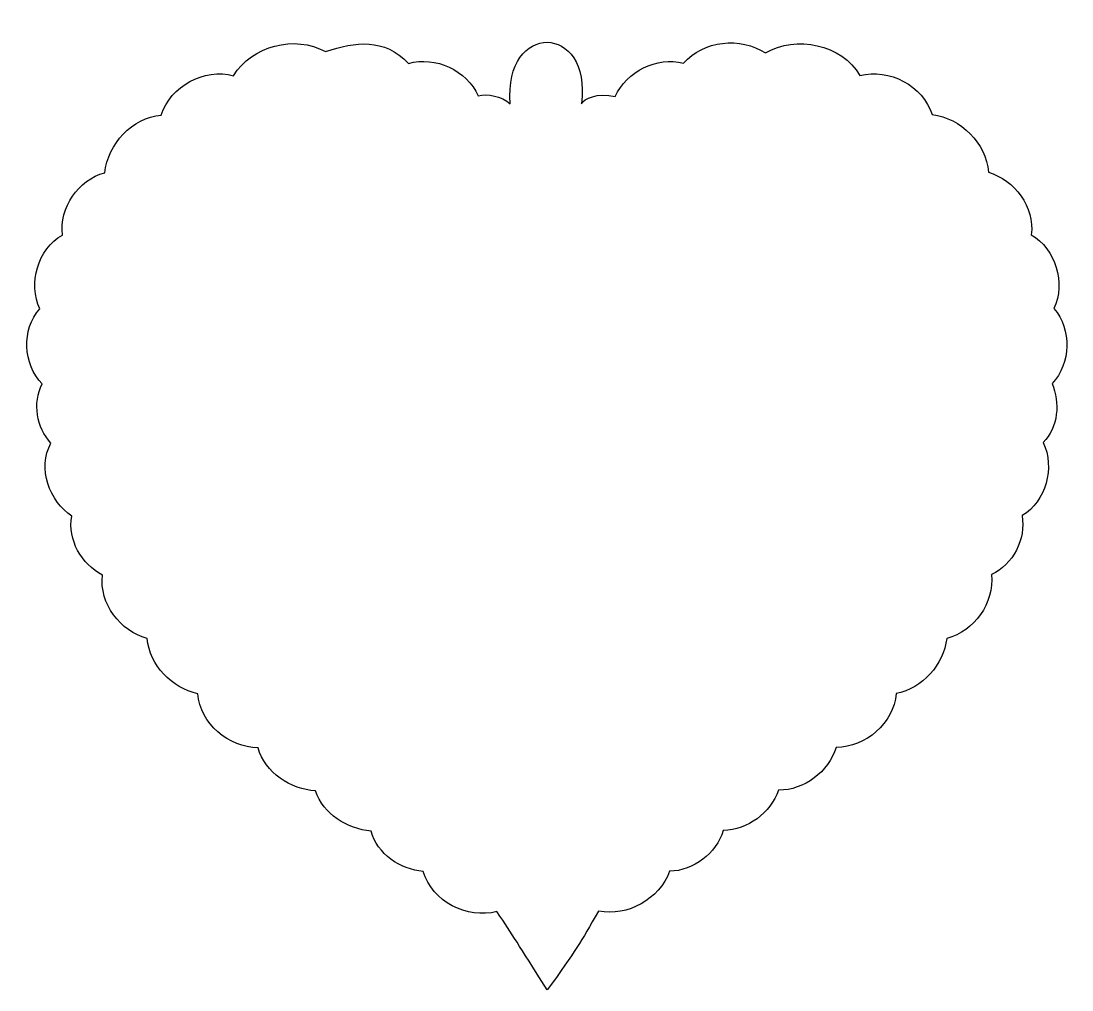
# Model space of a CAD drawing. Header units: centimetres. Extents: x -7.3 to 6.4, y -3.7 to 8.9.
import ezdxf

# ---------------------------------------------------------------- set-up
doc = ezdxf.new("R2010")
doc.units = ezdxf.units.CM
doc.header["$MEASUREMENT"] = 0
doc.layers.add('Layer 1', color=7, linetype='Continuous')

msp = doc.modelspace()

# ---------------------------------------------------------------- linework, layer by layer
at = {"layer": 'Layer 1', "color": 215}
msp.add_open_spline([(-3.32258, 8.53849), (-3.7215, 8.75989), (-4.27963, 8.61518), (-4.51734, 8.22595), (-4.51734, 8.22595), (-4.90099, 8.33047), (-5.33687, 8.08865), (-5.45827, 7.71415), (-5.45827, 7.71415), (-5.83823, 7.68222), (-6.14951, 7.33923), (-6.19166, 6.96505), (-6.19166, 6.96505), (-6.53664, 6.874), (-6.78378, 6.51005), (-6.74232, 6.15476), (-6.74232, 6.15476), (-7.06439, 5.97356), (-7.18822, 5.52736), (-7.03502, 5.19565), (-7.03502, 5.19565), (-7.28058, 4.93098), (-7.25023, 4.47877), (-7.00773, 4.22083), (-7.00773, 4.22083), (-7.12981, 3.9736), (-7.08105, 3.65231), (-6.89115, 3.45188), (-6.89115, 3.45188), (-7.07088, 3.12599), (-6.9106, 2.69291), (-6.6183, 2.50351), (-6.6183, 2.50351), (-6.68387, 2.19492), (-6.48798, 1.88099), (-6.22308, 1.73539), (-6.22308, 1.73539), (-6.26401, 1.36714), (-5.98998, 1.00733), (-5.63934, 0.9127), (-5.63934, 0.9127), (-5.60825, 0.56376), (-5.32023, 0.26779), (-4.98202, 0.19667), (-4.98202, 0.19667), (-4.95436, -0.19502), (-4.57679, -0.50323), (-4.19901, -0.5053), (-4.19901, -0.5053), (-4.1113, -0.83463), (-3.77287, -1.04729), (-3.45239, -1.06589), (-3.45239, -1.06589), (-3.35322, -1.37133), (-3.03909, -1.55823), (-2.7314, -1.59092), (-2.7314, -1.59092), (-2.64818, -1.8884), (-2.35084, -2.08819), (-2.05258, -2.11347), (-2.05258, -2.11347), (-1.9377, -2.5041), (-1.48132, -2.73439), (-1.09429, -2.6352), (-1.09429, -2.6352), (-0.8772, -2.95502), (-0.83303, -3.03939), (-0.4412, -3.65328), (-0.4412, -3.65328), (-0.06411, -3.1348), (-0.01074, -3.0382), (0.22615, -2.62941), (0.22615, -2.62941), (0.60431, -2.70281), (1.01759, -2.47394), (1.14806, -2.11099), (1.14806, -2.11099), (1.46303, -2.10543), (1.75346, -1.87858), (1.84755, -1.58182), (1.84755, -1.58182), (2.16408, -1.57339), (2.461, -1.35411), (2.56523, -1.05679), (2.56523, -1.05679), (2.8998, -1.05868), (3.21531, -0.81831), (3.31433, -0.50116), (3.31433, -0.50116), (3.69712, -0.50233), (4.06266, -0.18734), (4.09319, 0.19751), (4.09319, 0.19751), (4.43527, 0.26478), (4.71138, 0.57061), (4.75217, 0.91519), (4.75217, 0.91519), (5.10793, 1.00604), (5.37261, 1.37558), (5.33177, 1.74367), (5.33177, 1.74367), (5.6128, 1.87446), (5.78383, 2.2043), (5.7303, 2.51013), (5.7303, 2.51013), (6.0426, 2.69523), (6.15817, 3.13362), (6.00563, 3.45932), (6.00563, 3.45932), (6.20152, 3.65818), (6.22512, 3.9778), (6.12139, 4.22661), (6.12139, 4.22661), (6.36671, 4.48522), (6.37934, 4.93375), (6.14537, 5.20061), (6.14537, 5.20061), (6.30353, 5.5329), (6.16472, 5.97445), (5.84936, 6.15972), (5.84936, 6.15972), (5.9015, 6.52057), (5.63223, 6.87), (5.29456, 6.97249), (5.29456, 6.97249), (5.26452, 7.35239), (4.93402, 7.67555), (4.56282, 7.71994), (4.56282, 7.71994), (4.44277, 8.09643), (4.00216, 8.32752), (3.62355, 8.22844), (3.62355, 8.22844), (3.38391, 8.63527), (2.79402, 8.75781), (2.39572, 8.52196), (2.39572, 8.52196), (2.07034, 8.73655), (1.58953, 8.68279), (1.32912, 8.38967), (1.32912, 8.38967), (0.98077, 8.48037), (0.59062, 8.28145), (0.44359, 7.95724), (0.44359, 7.95724), (0.20553, 8.01079), (0.03671, 7.92352), (0.00454, 7.86252), (0.00454, 7.86252), (0.13683, 8.91457), (-1.01006, 8.93658), (-0.9215, 7.86252), (-0.9215, 7.86252), (-1.03658, 7.96085), (-1.21925, 7.9948), (-1.33739, 7.96551), (-1.33739, 7.96551), (-1.48824, 8.296), (-1.89467, 8.48308), (-2.24441, 8.38554), (-2.24441, 8.38554), (-2.56507, 8.71981), (-2.93269, 8.66906), (-3.32259, 8.5385), (-3.32259, 8.5385), (-3.32259, 8.5385), (-3.32258, 8.53849), (-3.32258, 8.53849)], degree=3, knots=[0, 0, 0, 0, 0.02325581, 0.02325581, 0.02325581, 0.02325581, 0.04651163, 0.04651163, 0.04651163, 0.04651163, 0.06976744, 0.06976744, 0.06976744, 0.06976744, 0.09302326, 0.09302326, 0.09302326, 0.09302326, 0.11627907, 0.11627907, 0.11627907, 0.11627907, 0.13953488, 0.13953488, 0.13953488, 0.13953488, 0.1627907, 0.1627907, 0.1627907, 0.1627907, 0.18604651, 0.18604651, 0.18604651, 0.18604651, 0.20930233, 0.20930233, 0.20930233, 0.20930233, 0.23255814, 0.23255814, 0.23255814, 0.23255814, 0.25581395, 0.25581395, 0.25581395, 0.25581395, 0.27906977, 0.27906977, 0.27906977, 0.27906977, 0.30232558, 0.30232558, 0.30232558, 0.30232558, 0.3255814, 0.3255814, 0.3255814, 0.3255814, 0.34883721, 0.34883721, 0.34883721, 0.34883721, 0.37209302, 0.37209302, 0.37209302, 0.37209302, 0.39534884, 0.39534884, 0.39534884, 0.39534884, 0.41860465, 0.41860465, 0.41860465, 0.41860465, 0.44186047, 0.44186047, 0.44186047, 0.44186047, 0.46511628, 0.46511628, 0.46511628, 0.46511628, 0.48837209, 0.48837209, 0.48837209, 0.48837209, 0.51162791, 0.51162791, 0.51162791, 0.51162791, 0.53488372, 0.53488372, 0.53488372, 0.53488372, 0.55813953, 0.55813953, 0.55813953, 0.55813953, 0.58139535, 0.58139535, 0.58139535, 0.58139535, 0.60465116, 0.60465116, 0.60465116, 0.60465116, 0.62790698, 0.62790698, 0.62790698, 0.62790698, 0.65116279, 0.65116279, 0.65116279, 0.65116279, 0.6744186, 0.6744186, 0.6744186, 0.6744186, 0.69767442, 0.69767442, 0.69767442, 0.69767442, 0.72093023, 0.72093023, 0.72093023, 0.72093023, 0.74418605, 0.74418605, 0.74418605, 0.74418605, 0.76744186, 0.76744186, 0.76744186, 0.76744186, 0.79069767, 0.79069767, 0.79069767, 0.79069767, 0.81395349, 0.81395349, 0.81395349, 0.81395349, 0.8372093, 0.8372093, 0.8372093, 0.8372093, 0.86046512, 0.86046512, 0.86046512, 0.86046512, 0.88372093, 0.88372093, 0.88372093, 0.88372093, 0.90697674, 0.90697674, 0.90697674, 0.90697674, 0.93023256, 0.93023256, 0.93023256, 0.93023256, 0.95348837, 0.95348837, 0.95348837, 0.95348837, 1, 1, 1, 1], dxfattribs=at)

doc.saveas('drawing.dxf')
